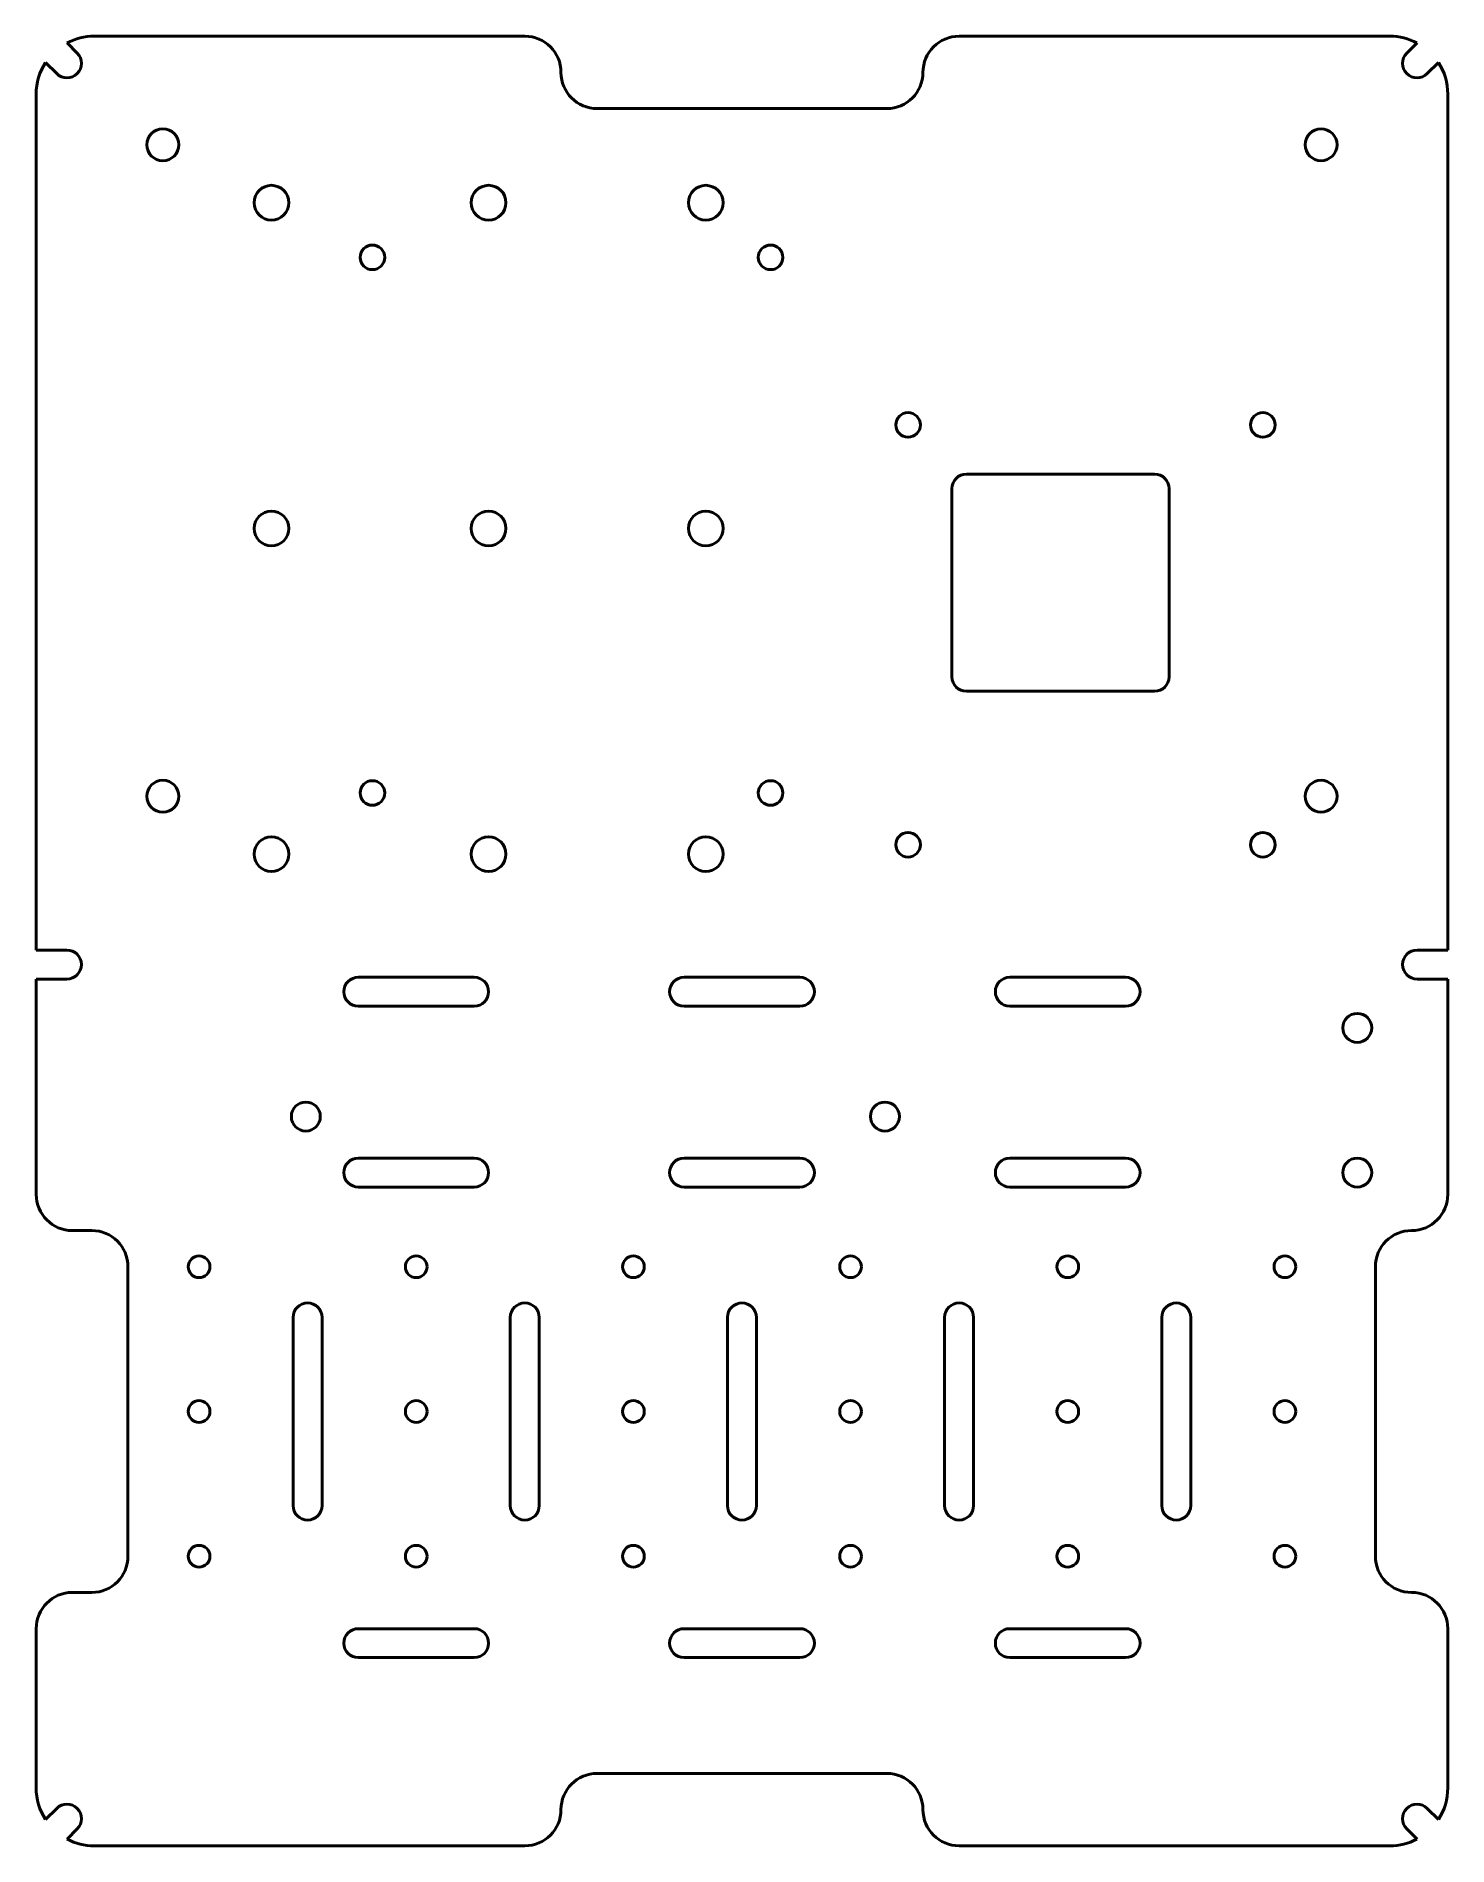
# Model space of a CAD drawing. Header units: millimetres. Extents: x 8 to 203, y 161 to 411.
import ezdxf

# ---------------------------------------------------------------- set-up
doc = ezdxf.new("R2010")
doc.units = ezdxf.units.MM
doc.layers.add('Viditelná (ISO)', color=7, linetype='Continuous', lineweight=50)

msp = doc.modelspace()

# ---------------------------------------------------------------- linework, layer by layer
at = {"layer": 'Viditelná (ISO)'}
for p, q in [((11.83, 410.03), (13.24, 408.63)), ((15.57, 410.96), (75.07, 410.96)), ((135.07, 410.96), (194.57, 410.96)), ((196.91, 408.63), (198.32, 410.03)), ((10.41, 405.8), (8.87, 407.33)), ((201.27, 407.33), (199.74, 405.8)), ((7.57, 284.71), (7.57, 402.96)), ((202.57, 402.96), (202.57, 284.71)), ((125.07, 400.96), (85.07, 400.96)), ((136.07, 350.46), (162.07, 350.46)), ((134.07, 322.46), (134.07, 348.46)), ((164.07, 348.46), (164.07, 322.46)), ((162.07, 320.46), (136.07, 320.46)), ((7.57, 284.71), (11.82, 284.71)), ((198.32, 284.71), (202.57, 284.71)), ((7.57, 250.96), (7.57, 280.71)), ((11.82, 280.71), (7.57, 280.71)), ((52.07, 280.96), (68.07, 280.96)), ((97.07, 280.96), (113.07, 280.96)), ((142.07, 280.96), (158.07, 280.96)), ((202.57, 280.71), (198.32, 280.71)), ((202.57, 280.71), (202.57, 250.96)), ((68.07, 276.96), (52.07, 276.96)), ((113.07, 276.96), (97.07, 276.96)), ((158.07, 276.96), (142.07, 276.96)), ((52.07, 255.96), (68.07, 255.96)), ((97.07, 255.96), (113.07, 255.96)), ((142.07, 255.96), (158.07, 255.96)), ((68.07, 251.96), (52.07, 251.96)), ((113.07, 251.96), (97.07, 251.96)), ((158.07, 251.96), (142.07, 251.96)), ((12.57, 245.96), (15.25, 245.96)), ((20.25, 240.96), (20.25, 200.96)), ((192.57, 200.96), (192.57, 240.96)), ((43.07, 207.96), (43.07, 233.96)), ((47.07, 233.96), (47.07, 207.96)), ((73.07, 207.96), (73.07, 233.96)), ((77.07, 233.96), (77.07, 207.96)), ((103.07, 207.96), (103.07, 233.96)), ((107.07, 233.96), (107.07, 207.96)), ((133.07, 207.96), (133.07, 233.96)), ((137.07, 233.96), (137.07, 207.96)), ((163.07, 207.96), (163.07, 233.96)), ((167.07, 233.96), (167.07, 207.96)), ((15.25, 195.96), (12.57, 195.96)), ((7.57, 168.96), (7.57, 190.96)), ((52.07, 190.96), (68.07, 190.96)), ((97.07, 190.96), (113.07, 190.96)), ((142.07, 190.96), (158.07, 190.96)), ((202.57, 190.96), (202.57, 168.96)), ((68.07, 186.96), (52.07, 186.96)), ((113.07, 186.96), (97.07, 186.96)), ((158.07, 186.96), (142.07, 186.96)), ((85.07, 170.96), (125.07, 170.96)), ((8.87, 164.59), (10.41, 166.13)), ((199.74, 166.13), (201.27, 164.59)), ((13.24, 163.3), (11.83, 161.89)), ((198.32, 161.89), (196.91, 163.3)), ((75.07, 160.96), (15.57, 160.96)), ((194.57, 160.96), (135.07, 160.96))]:
    msp.add_line(p, q, dxfattribs=at)
for centre, radius in [((25.07, 395.96), 2.2), ((185.07, 395.96), 2.2), ((40.07, 387.96), 2.4), ((70.07, 387.96), 2.4), ((100.07, 387.96), 2.4), ((54.02, 380.41), 1.7), ((109.02, 380.41), 1.7), ((128.02, 357.26), 1.7), ((177.02, 357.26), 1.7), ((40.07, 342.96), 2.4), ((70.07, 342.96), 2.4), ((100.07, 342.96), 2.4), ((25.07, 305.96), 2.2), ((54.02, 306.41), 1.7), ((109.02, 306.41), 1.7), ((185.07, 305.96), 2.2), ((40.07, 297.96), 2.4), ((70.07, 297.96), 2.4), ((100.07, 297.96), 2.4), ((128.02, 299.26), 1.7), ((177.02, 299.26), 1.7), ((190.07, 273.96), 2), ((44.82, 261.71), 2), ((124.82, 261.71), 2), ((190.07, 253.96), 2), ((30.07, 240.96), 1.5), ((60.07, 240.96), 1.5), ((90.07, 240.96), 1.5), ((120.07, 240.96), 1.5), ((150.07, 240.96), 1.5), ((180.07, 240.96), 1.5), ((30.07, 220.96), 1.5), ((60.07, 220.96), 1.5), ((90.07, 220.96), 1.5), ((120.07, 220.96), 1.5), ((150.07, 220.96), 1.5), ((180.07, 220.96), 1.5), ((30.07, 200.96), 1.5), ((60.07, 200.96), 1.5), ((90.07, 200.96), 1.5), ((120.07, 200.96), 1.5), ((150.07, 200.96), 1.5), ((180.07, 200.96), 1.5)]:
    msp.add_circle(centre, radius, dxfattribs=at)
for centre, radius, start, end in [((15.57, 402.96), 8, 90, 117.8908), ((75.07, 405.96), 5, 0, 90), ((135.07, 405.96), 5, 90, 180), ((194.57, 402.96), 8, 62.1092, 90), ((11.82, 407.21), 2, 225, 45), ((198.32, 407.21), 2, 135, 315), ((15.57, 402.96), 8, 146.8767, 180), ((85.07, 405.96), 5, 180, 270), ((125.07, 405.96), 5, 270, 0), ((194.57, 402.96), 8, 0, 33.1233), ((136.07, 348.46), 2, 90, 180), ((162.07, 348.46), 2, 0, 90), ((136.07, 322.46), 2, 180, 270), ((162.07, 322.46), 2, 270, 0), ((11.82, 282.71), 2, 270, 90), ((198.32, 282.71), 2, 90, 270), ((52.07, 278.96), 2, 90, 270), ((68.07, 278.96), 2, 270, 90), ((97.07, 278.96), 2, 90, 270), ((113.07, 278.96), 2, 270, 90), ((142.07, 278.96), 2, 90, 270), ((158.07, 278.96), 2, 270, 90), ((52.07, 253.96), 2, 90, 270), ((68.07, 253.96), 2, 270, 90), ((97.07, 253.96), 2, 90, 270), ((113.07, 253.96), 2, 270, 90), ((142.07, 253.96), 2, 90, 270), ((158.07, 253.96), 2, 270, 90), ((12.57, 250.96), 5, 180, 270), ((197.57, 250.96), 5, 270, 0), ((15.25, 240.96), 5, 0, 90), ((197.57, 240.96), 5, 90, 180), ((45.07, 233.96), 2, 0, 180), ((75.07, 233.96), 2, 0, 180), ((105.07, 233.96), 2, 0, 180), ((135.07, 233.96), 2, 0, 180), ((165.07, 233.96), 2, 0, 180), ((45.07, 207.96), 2, 180, 0), ((75.07, 207.96), 2, 180, 0), ((105.07, 207.96), 2, 180, 0), ((135.07, 207.96), 2, 180, 0), ((165.07, 207.96), 2, 180, 0), ((15.25, 200.96), 5, 270, 0), ((197.57, 200.96), 5, 180, 270), ((12.57, 190.96), 5, 90, 180), ((197.57, 190.96), 5, 0, 90), ((52.07, 188.96), 2, 90, 270), ((68.07, 188.96), 2, 270, 90), ((97.07, 188.96), 2, 90, 270), ((113.07, 188.96), 2, 270, 90), ((142.07, 188.96), 2, 90, 270), ((158.07, 188.96), 2, 270, 90), ((85.07, 165.96), 5, 90, 180), ((125.07, 165.96), 5, 0, 90), ((15.57, 168.96), 8, 180, 213.1233), ((194.57, 168.96), 8, 326.8767, 0), ((11.82, 164.71), 2, 315, 135), ((75.07, 165.96), 5, 270, 0), ((135.07, 165.96), 5, 180, 270), ((198.32, 164.71), 2, 45, 225), ((15.57, 168.96), 8, 242.1092, 270), ((194.57, 168.96), 8, 270, 297.8908)]:
    msp.add_arc(centre, radius, start, end, dxfattribs=at)

doc.saveas('drawing.dxf')
